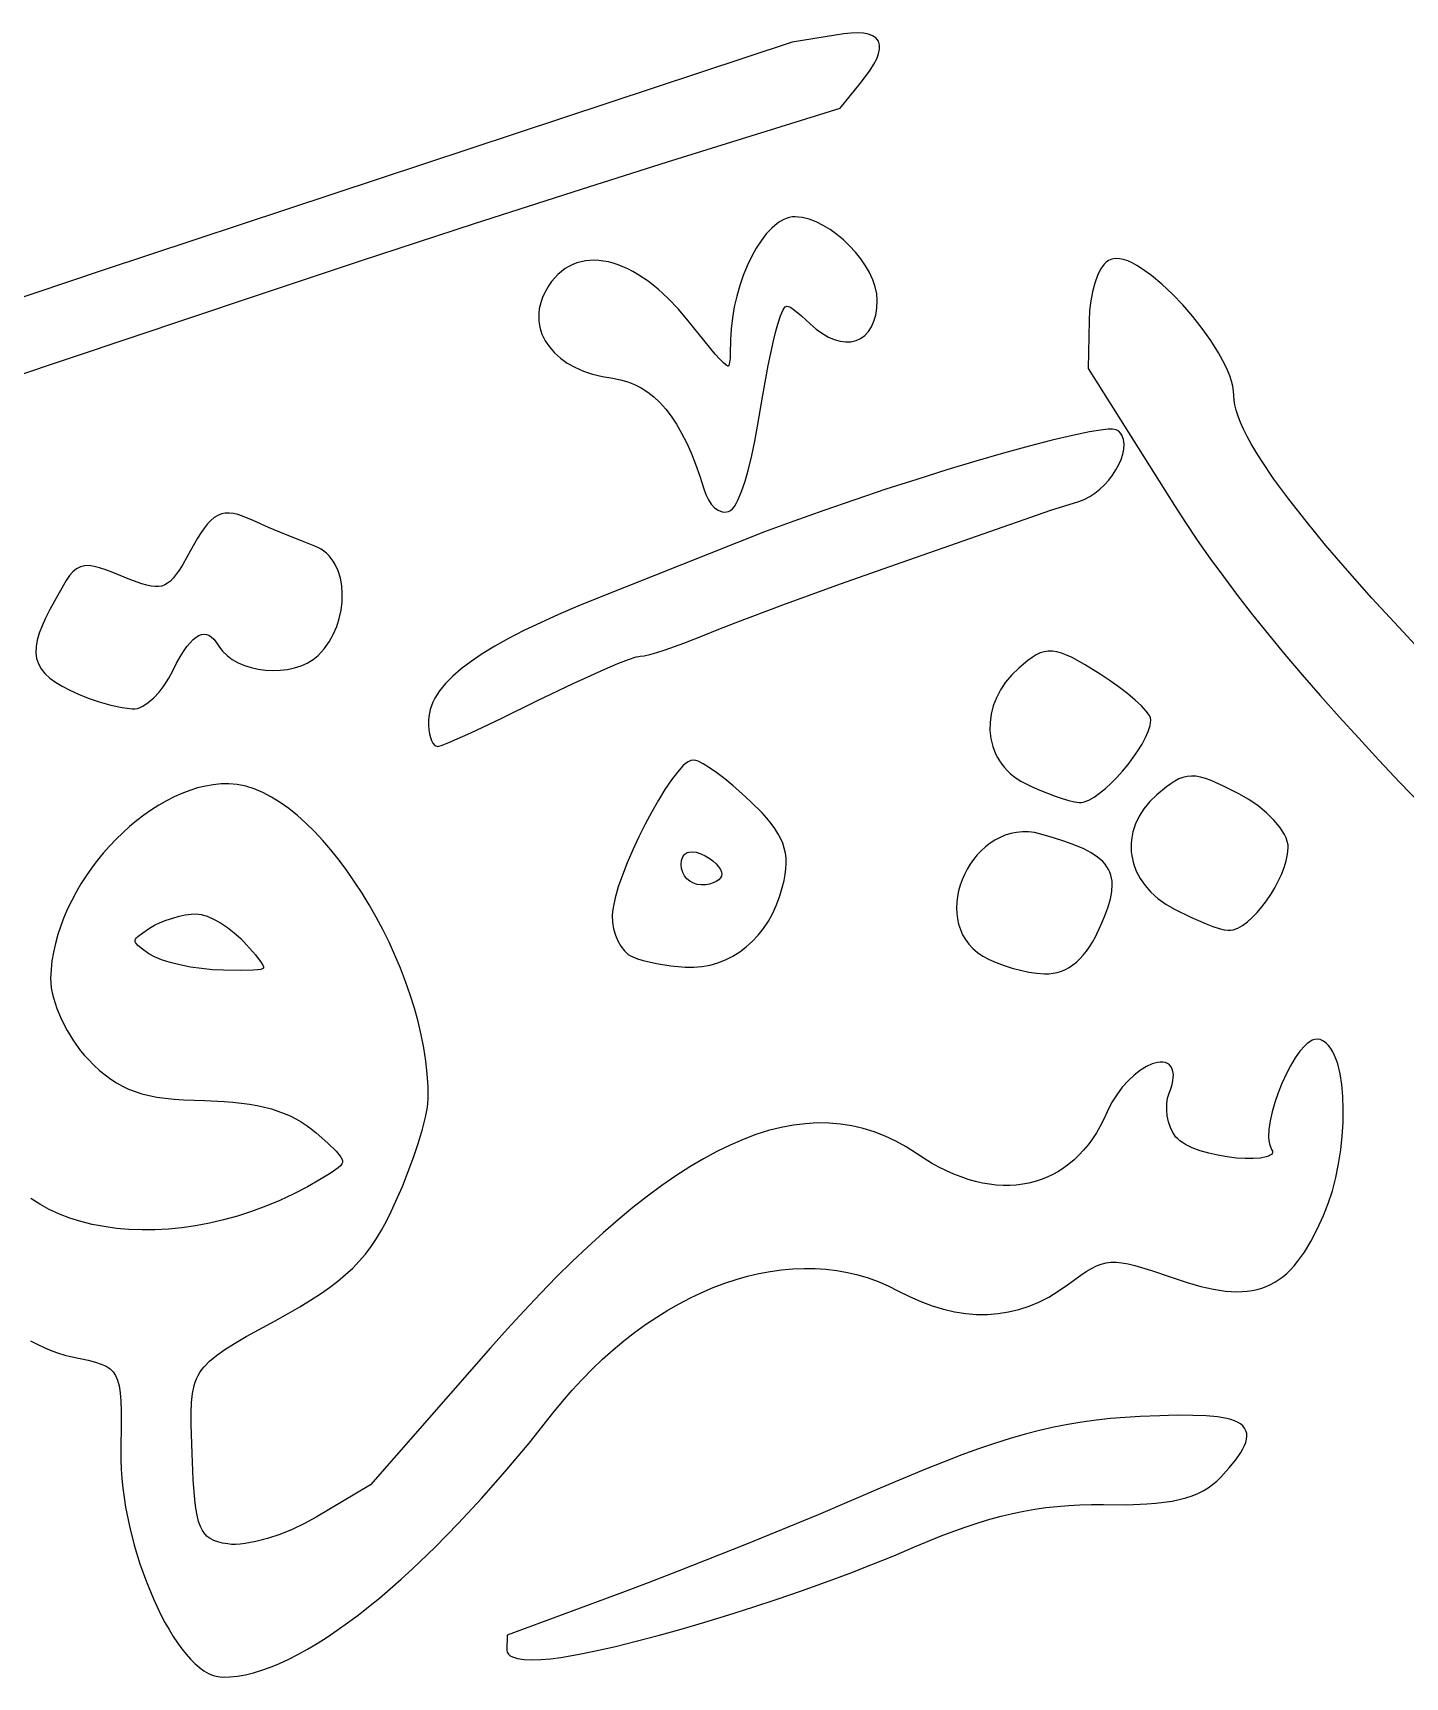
# Model space of a CAD drawing. Extents: x -592 to 638, y 287 to 852.
# Drawn here: x 203.5 to 250.2, y 497.4 to 553.4 of the extents above; entities that cross this region are included whole.
import ezdxf

# ---------------------------------------------------------------- set-up
doc = ezdxf.new("R2010")
doc.units = 0
doc.layers.add('COUCHE_1', color=18, linetype='CONTINUOUS')

msp = doc.modelspace()

# ---------------------------------------------------------------- linework, layer by layer
at = {"layer": 'COUCHE_1'}
for points in [[(202.763, 541.622), (211.02, 544.393), (214.688, 545.612), (218.572, 546.885), (222.208, 548.059), (225.133, 548.984), (231.019, 550.815), (231.698, 551.654), (231.881, 551.89), (232.036, 552.108), (232.161, 552.308), (232.256, 552.491), (232.321, 552.659), (232.356, 552.815), (232.356, 552.959), (232.317, 553.086), (232.278, 553.147), (232.23, 553.201), (232.118, 553.278), (231.975, 553.331), (231.806, 553.362), (231.61, 553.373), (231.386, 553.365), (231.133, 553.341), (230.85, 553.299), (229.381, 553.052), (205.935, 545.299), (202.472, 544.134)], [(251.009, 532.093), (250.018, 533.15), (249.108, 534.144), (248.28, 535.077), (247.532, 535.948), (246.866, 536.757), (246.28, 537.506), (245.774, 538.193), (245.348, 538.821), (245.165, 539.111), (245.003, 539.386), (244.859, 539.646), (244.736, 539.891), (244.633, 540.12), (244.55, 540.334), (244.486, 540.532), (244.441, 540.714), (244.416, 540.879), (244.409, 541.035), (244.402, 541.186), (244.375, 541.353), (244.33, 541.528), (244.27, 541.709), (244.194, 541.897), (244.105, 542.092), (243.889, 542.491), (243.629, 542.903), (243.334, 543.316), (243.011, 543.723), (242.67, 544.115), (242.317, 544.484), (241.962, 544.819), (241.61, 545.114), (241.272, 545.357), (241.108, 545.459), (240.951, 545.544), (240.799, 545.612), (240.653, 545.661), (240.514, 545.691), (240.38, 545.698), (240.254, 545.679), (240.141, 545.631), (240.065, 545.576), (239.998, 545.507), (239.935, 545.425), (239.875, 545.331), (239.769, 545.113), (239.677, 544.856), (239.6, 544.568), (239.54, 544.256), (239.5, 543.927), (239.483, 543.592), (239.456, 541.951), (242.384, 537.294), (242.76, 536.711), (243.163, 536.113), (243.593, 535.501), (244.051, 534.873), (244.535, 534.232), (245.046, 533.577), (245.584, 532.908), (246.147, 532.226), (246.736, 531.531), (247.351, 530.824), (247.991, 530.104), (248.656, 529.372), (249.345, 528.628), (250.059, 527.873), (250.798, 527.107)], [(203.464, 508.869), (203.712, 508.746), (203.953, 508.636), (204.188, 508.539), (204.413, 508.457), (204.628, 508.391), (204.828, 508.343), (205.432, 508.213), (205.671, 508.151), (205.872, 508.084), (206.037, 508.009), (206.17, 507.922), (206.275, 507.82), (206.359, 507.695), (206.426, 507.539), (206.476, 507.345), (206.512, 507.108), (206.534, 506.823), (206.545, 506.487), (206.548, 506.095), (206.535, 505.125), (206.536, 504.818), (206.548, 504.504), (206.571, 504.186), (206.604, 503.864), (206.647, 503.54), (206.7, 503.214), (206.831, 502.563), (206.995, 501.917), (207.188, 501.284), (207.406, 500.673), (207.646, 500.091), (207.904, 499.547), (208.04, 499.29), (208.178, 499.047), (208.32, 498.816), (208.464, 498.599), (208.61, 498.398), (208.758, 498.212), (208.908, 498.044), (209.06, 497.893), (209.212, 497.762), (209.366, 497.65), (209.521, 497.56), (209.678, 497.492), (209.835, 497.449), (209.99, 497.433), (210.245, 497.439), (210.506, 497.466), (210.776, 497.513), (211.055, 497.58), (211.341, 497.667), (211.636, 497.773), (211.939, 497.897), (212.249, 498.04), (212.566, 498.202), (212.89, 498.381), (213.222, 498.579), (213.559, 498.794), (213.903, 499.026), (214.253, 499.275), (214.609, 499.541), (214.97, 499.824), (215.336, 500.123), (215.707, 500.439), (216.082, 500.77), (216.462, 501.117), (217.233, 501.856), (218.018, 502.655), (218.813, 503.512), (219.618, 504.425), (220.428, 505.392), (221.242, 506.41), (221.565, 506.81), (221.895, 507.194), (222.233, 507.562), (222.579, 507.914), (222.931, 508.25), (223.289, 508.569), (223.652, 508.873), (224.021, 509.159), (224.394, 509.429), (224.77, 509.682), (225.151, 509.918), (225.534, 510.136), (225.919, 510.336), (226.307, 510.519), (226.695, 510.684), (227.084, 510.831), (227.474, 510.96), (227.863, 511.07), (228.251, 511.162), (228.637, 511.234), (229.022, 511.288), (229.404, 511.323), (229.783, 511.338), (230.159, 511.334), (230.531, 511.311), (230.898, 511.267), (231.259, 511.204), (231.616, 511.12), (231.966, 511.016), (232.31, 510.892), (232.646, 510.747), (232.978, 510.58), (233.368, 510.381), (233.758, 510.209), (234.145, 510.066), (234.528, 509.951), (234.908, 509.863), (235.284, 509.805), (235.655, 509.774), (236.022, 509.773), (236.385, 509.799), (236.742, 509.855), (237.093, 509.939), (237.439, 510.051), (237.778, 510.192), (238.111, 510.361), (238.436, 510.558), (238.753, 510.782), (239.197, 511.108), (239.389, 511.236), (239.567, 511.34), (239.735, 511.423), (239.898, 511.484), (240.06, 511.525), (240.226, 511.547), (240.403, 511.55), (240.595, 511.533), (240.808, 511.497), (241.043, 511.441), (241.606, 511.272), (242.314, 511.027), (242.815, 510.858), (243.284, 510.724), (243.72, 510.626), (244.126, 510.566), (244.321, 510.549), (244.508, 510.543), (244.689, 510.547), (244.864, 510.56), (245.033, 510.585), (245.197, 510.619), (245.356, 510.665), (245.51, 510.721), (245.659, 510.789), (245.803, 510.867), (245.942, 510.956), (246.077, 511.056), (246.208, 511.168), (246.334, 511.29), (246.458, 511.423), (246.578, 511.569), (246.809, 511.89), (247.032, 512.258), (247.249, 512.673), (247.463, 513.135), (247.623, 513.543), (247.761, 513.978), (247.877, 514.431), (247.972, 514.897), (248.044, 515.368), (248.094, 515.84), (248.123, 516.304), (248.13, 516.754), (248.115, 517.185), (248.079, 517.589), (248.021, 517.961), (247.941, 518.293), (247.891, 518.444), (247.836, 518.583), (247.775, 518.709), (247.707, 518.822), (247.632, 518.921), (247.548, 519.005), (247.455, 519.072), (247.351, 519.12), (247.261, 519.137), (247.168, 519.128), (247.078, 519.098), (246.991, 519.051), (246.907, 518.989), (246.822, 518.912), (246.658, 518.727), (246.495, 518.498), (246.337, 518.234), (246.185, 517.943), (246.043, 517.632), (245.914, 517.311), (245.802, 516.985), (245.711, 516.665), (245.643, 516.356), (245.602, 516.067), (245.593, 515.805), (245.602, 515.684), (245.621, 515.572), (245.652, 515.47), (245.692, 515.386), (245.719, 515.328), (245.726, 515.292), (245.723, 515.266), (245.711, 515.243), (245.687, 515.216), (245.644, 515.187), (245.584, 515.158), (245.508, 515.133), (245.31, 515.094), (245.069, 515.075), (244.794, 515.075), (244.495, 515.094), (244.183, 515.131), (243.867, 515.186), (243.557, 515.257), (243.263, 515.343), (242.994, 515.444), (242.759, 515.557), (242.66, 515.617), (242.572, 515.679), (242.499, 515.742), (242.44, 515.806), (242.337, 515.959), (242.252, 516.135), (242.187, 516.328), (242.144, 516.531), (242.124, 516.737), (242.127, 516.938), (242.155, 517.128), (242.209, 517.305), (242.263, 517.45), (242.305, 517.589), (242.333, 517.715), (242.348, 517.831), (242.35, 517.937), (242.338, 518.033), (242.313, 518.12), (242.272, 518.196), (242.217, 518.26), (242.149, 518.307), (242.073, 518.339), (241.992, 518.355), (241.906, 518.357), (241.814, 518.347), (241.63, 518.296), (241.433, 518.205), (241.228, 518.078), (241.02, 517.917), (240.813, 517.723), (240.613, 517.499), (240.423, 517.246), (240.251, 516.966), (240.102, 516.664), (239.986, 516.412), (239.863, 516.176), (239.732, 515.953), (239.594, 515.743), (239.449, 515.546), (239.296, 515.362), (239.137, 515.191), (238.971, 515.033), (238.799, 514.888), (238.621, 514.756), (238.437, 514.637), (238.248, 514.531), (238.053, 514.439), (237.853, 514.359), (237.648, 514.293), (237.438, 514.239), (237.224, 514.199), (237.005, 514.173), (236.783, 514.159), (236.556, 514.16), (236.325, 514.173), (236.091, 514.201), (235.854, 514.242), (235.613, 514.296), (235.37, 514.365), (235.125, 514.448), (234.877, 514.545), (234.626, 514.656), (234.375, 514.781), (234.121, 514.921), (233.867, 515.074), (233.609, 515.244), (233.26, 515.469), (232.902, 515.667), (232.539, 515.838), (232.17, 515.982), (231.796, 516.098), (231.415, 516.187), (231.028, 516.248), (230.635, 516.28), (230.236, 516.285), (229.831, 516.262), (229.42, 516.211), (229.003, 516.132), (228.579, 516.025), (228.149, 515.889), (227.712, 515.726), (227.269, 515.535), (226.819, 515.316), (226.361, 515.069), (225.897, 514.794), (225.425, 514.491), (224.945, 514.159), (224.457, 513.8), (223.962, 513.412), (223.459, 512.995), (222.947, 512.551), (222.427, 512.077), (221.898, 511.576), (221.361, 511.046), (220.814, 510.487), (220.259, 509.899), (219.694, 509.282), (219.121, 508.637), (215.03, 503.973), (213.18, 502.871), (212.785, 502.654), (212.371, 502.459), (211.949, 502.29), (211.532, 502.151), (211.133, 502.045), (210.764, 501.976), (210.597, 501.956), (210.443, 501.947), (210.304, 501.949), (210.181, 501.962), (209.999, 501.995), (209.839, 502.035), (209.7, 502.084), (209.581, 502.144), (209.479, 502.218), (209.391, 502.308), (209.313, 502.421), (209.245, 502.561), (209.185, 502.732), (209.135, 502.937), (209.092, 503.179), (209.056, 503.461), (209.001, 504.155), (208.961, 505.04), (208.931, 506.026), (208.931, 506.429), (208.945, 506.779), (208.978, 507.085), (209.034, 507.353), (209.071, 507.472), (209.115, 507.586), (209.166, 507.694), (209.225, 507.797), (209.293, 507.897), (209.37, 507.993), (209.557, 508.186), (209.789, 508.378), (210.072, 508.576), (210.41, 508.786), (210.807, 509.016), (211.794, 509.557), (212.228, 509.798), (212.628, 510.029), (212.995, 510.252), (213.333, 510.471), (213.642, 510.688), (213.926, 510.905), (214.188, 511.125), (214.428, 511.35), (214.651, 511.583), (214.858, 511.826), (215.051, 512.081), (215.233, 512.35), (215.407, 512.636), (215.574, 512.942), (215.738, 513.269), (215.9, 513.62), (216.117, 514.124), (216.32, 514.636), (216.504, 515.141), (216.666, 515.626), (216.801, 516.077), (216.904, 516.48), (216.971, 516.823), (216.998, 517.092), (216.993, 517.52), (216.966, 517.953), (216.917, 518.393), (216.848, 518.838), (216.759, 519.288), (216.651, 519.74), (216.526, 520.194), (216.384, 520.648), (216.225, 521.1), (216.052, 521.549), (215.865, 521.994), (215.664, 522.434), (215.451, 522.866), (215.227, 523.29), (214.992, 523.703), (214.747, 524.106), (214.494, 524.495), (214.232, 524.871), (213.964, 525.23), (213.689, 525.573), (213.41, 525.897), (213.125, 526.202), (212.837, 526.484), (212.547, 526.745), (212.254, 526.981), (211.96, 527.191), (211.666, 527.375), (211.372, 527.529), (211.078, 527.654), (210.787, 527.746), (210.498, 527.805), (210.213, 527.828), (209.948, 527.822), (209.682, 527.795), (209.415, 527.748), (209.148, 527.683), (208.881, 527.6), (208.615, 527.499), (208.351, 527.382), (208.09, 527.249), (207.831, 527.101), (207.576, 526.938), (207.325, 526.762), (207.078, 526.574), (206.838, 526.373), (206.603, 526.161), (206.375, 525.938), (206.154, 525.706), (205.941, 525.464), (205.737, 525.213), (205.542, 524.955), (205.357, 524.69), (205.182, 524.418), (205.019, 524.141), (204.867, 523.858), (204.728, 523.572), (204.603, 523.281), (204.491, 522.988), (204.393, 522.693), (204.311, 522.396), (204.245, 522.098), (204.196, 521.8), (204.164, 521.503), (204.15, 521.206), (204.154, 521.051), (204.172, 520.888), (204.203, 520.717), (204.245, 520.54), (204.362, 520.177), (204.519, 519.804), (204.709, 519.433), (204.928, 519.075), (205.17, 518.741), (205.3, 518.585), (205.434, 518.44), (205.625, 518.25), (205.813, 518.076), (206.002, 517.919), (206.193, 517.777), (206.389, 517.65), (206.591, 517.538), (206.802, 517.439), (207.023, 517.353), (207.256, 517.28), (207.503, 517.218), (207.766, 517.167), (208.047, 517.126), (208.349, 517.094), (208.673, 517.071), (209.395, 517.045), (210.052, 517.02), (210.354, 516.996), (210.643, 516.965), (210.917, 516.926), (211.177, 516.879), (211.424, 516.825), (211.659, 516.762), (211.882, 516.691), (212.094, 516.612), (212.296, 516.524), (212.489, 516.427), (212.673, 516.321), (212.849, 516.206), (213.017, 516.082), (213.18, 515.947), (213.577, 515.595), (213.861, 515.323), (213.957, 515.215), (214.025, 515.123), (214.064, 515.048), (214.078, 514.99), (214.075, 514.943), (214.054, 514.892), (214.009, 514.832), (213.936, 514.763), (213.699, 514.594), (213.357, 514.384), (212.89, 514.116), (212.419, 513.871), (211.944, 513.649), (211.467, 513.45), (210.988, 513.273), (210.509, 513.119), (210.032, 512.987), (209.556, 512.876), (209.084, 512.788), (208.617, 512.721), (208.155, 512.675), (207.7, 512.65), (207.253, 512.647), (206.815, 512.664), (206.388, 512.701), (205.972, 512.759), (205.568, 512.837), (205.179, 512.935), (204.804, 513.052), (204.446, 513.188), (204.105, 513.344), (203.782, 513.519), (203.479, 513.712)]]:
    msp.add_lwpolyline(points, dxfattribs=at)
for points in [[(231.712, 545.686), (231.531, 545.911), (231.334, 546.126), (231.123, 546.327), (230.901, 546.513), (230.67, 546.679), (230.434, 546.823), (230.195, 546.942), (229.956, 547.033), (229.72, 547.092), (229.601, 547.108), (229.484, 547.115), (229.381, 547.11), (229.277, 547.09), (229.175, 547.058), (229.073, 547.014), (228.974, 546.958), (228.874, 546.891), (228.684, 546.731), (228.5, 546.533), (228.323, 546.303), (228.155, 546.044), (227.996, 545.758), (227.85, 545.45), (227.716, 545.122), (227.597, 544.778), (227.495, 544.421), (227.411, 544.055), (227.347, 543.682), (227.305, 543.307), (227.287, 542.934), (227.276, 542.469), (227.266, 542.294), (227.25, 542.158), (227.228, 542.069), (227.208, 542.031), (227.203, 542.032), (227.138, 542.068), (227.043, 542.148), (226.918, 542.273), (226.766, 542.442), (226.372, 542.917), (225.845, 543.575), (225.508, 543.974), (225.166, 544.332), (224.821, 544.649), (224.476, 544.922), (224.133, 545.152), (223.962, 545.252), (223.792, 545.34), (223.623, 545.417), (223.456, 545.482), (223.29, 545.536), (223.126, 545.579), (222.965, 545.611), (222.805, 545.63), (222.648, 545.638), (222.494, 545.634), (222.344, 545.617), (222.197, 545.589), (222.054, 545.548), (221.915, 545.495), (221.781, 545.429), (221.652, 545.351), (221.529, 545.26), (221.412, 545.157), (221.301, 545.042), (221.196, 544.915), (221.099, 544.776), (221.008, 544.625), (220.941, 544.496), (220.885, 544.367), (220.839, 544.238), (220.803, 544.11), (220.777, 543.982), (220.761, 543.854), (220.755, 543.728), (220.759, 543.603), (220.772, 543.48), (220.795, 543.358), (220.827, 543.239), (220.868, 543.121), (220.976, 542.898), (221.118, 542.686), (221.292, 542.488), (221.496, 542.306), (221.729, 542.141), (221.991, 541.995), (222.278, 541.868), (222.591, 541.762), (222.927, 541.679), (223.282, 541.62), (223.541, 541.574), (223.785, 541.506), (224.021, 541.413), (224.248, 541.295), (224.467, 541.153), (224.678, 540.986), (224.882, 540.793), (225.077, 540.575), (225.265, 540.33), (225.446, 540.058), (225.618, 539.76), (225.784, 539.435), (225.942, 539.083), (226.092, 538.704), (226.235, 538.297), (226.372, 537.86), (226.441, 537.665), (226.528, 537.489), (226.628, 537.339), (226.741, 537.218), (226.865, 537.129), (226.996, 537.079), (227.071, 537.069), (227.142, 537.074), (227.213, 537.092), (227.282, 537.126), (227.35, 537.182), (227.414, 537.261), (227.475, 537.359), (227.535, 537.477), (227.656, 537.765), (227.777, 538.12), (227.896, 538.532), (228.008, 538.989), (228.111, 539.481), (228.201, 539.994), (228.379, 541.046), (228.569, 542.051), (228.749, 542.895), (228.827, 543.219), (228.894, 543.46), (228.989, 543.749), (229.076, 543.95), (229.113, 544.011), (229.147, 544.048), (229.175, 544.066), (229.201, 544.072), (229.24, 544.067), (229.296, 544.047), (229.371, 544.005), (229.461, 543.942), (229.693, 543.75), (229.994, 543.474), (230.202, 543.294), (230.41, 543.144), (230.615, 543.026), (230.815, 542.938), (231.011, 542.882), (231.2, 542.857), (231.381, 542.865), (231.553, 542.905), (231.71, 542.977), (231.852, 543.081), (231.975, 543.214), (232.078, 543.375), (232.161, 543.561), (232.222, 543.773), (232.261, 544.009), (232.277, 544.271), (232.261, 544.5), (232.209, 544.737), (232.125, 544.976), (232.012, 545.216), (231.873, 545.453)], [(217.022, 529.666), (217.043, 529.527), (217.072, 529.403), (217.109, 529.295), (217.157, 529.205), (217.226, 529.131), (217.325, 529.096), (217.471, 529.136), (217.702, 529.228), (218.443, 529.559), (219.476, 530.048), (220.694, 530.646), (221.929, 531.242), (223.008, 531.729), (223.452, 531.915), (223.813, 532.054), (224.075, 532.141), (224.158, 532.161), (224.214, 532.168), (224.347, 532.181), (224.54, 532.224), (224.779, 532.29), (225.057, 532.378), (225.695, 532.606), (226.387, 532.885), (226.827, 533.065), (227.437, 533.303), (229.058, 533.911), (231.028, 534.627), (233.125, 535.37), (238.185, 537.137), (239.131, 537.427), (239.32, 537.499), (239.505, 537.596), (239.683, 537.714), (239.851, 537.848), (240.008, 537.998), (240.153, 538.159), (240.283, 538.328), (240.398, 538.504), (240.495, 538.683), (240.574, 538.862), (240.631, 539.04), (240.665, 539.214), (240.672, 539.382), (240.651, 539.541), (240.596, 539.684), (240.553, 539.754), (240.493, 539.825), (240.404, 539.87), (240.283, 539.886), (240.136, 539.885), (239.956, 539.87), (239.5, 539.799), (238.919, 539.68), (238.228, 539.516), (237.44, 539.312), (236.571, 539.072), (235.635, 538.802), (234.646, 538.503), (233.62, 538.183), (232.57, 537.844), (231.513, 537.491), (230.463, 537.128), (229.434, 536.761), (228.441, 536.392), (227.5, 536.027), (222.793, 534.155), (222.086, 533.867), (221.427, 533.584), (220.815, 533.307), (220.251, 533.035), (219.734, 532.767), (219.263, 532.503), (218.838, 532.244), (218.458, 531.987), (218.123, 531.733), (217.832, 531.482), (217.586, 531.232), (217.383, 530.983), (217.297, 530.858), (217.223, 530.733), (217.159, 530.608), (217.107, 530.483), (217.065, 530.357), (217.035, 530.231), (217.016, 530.106), (217.008, 529.981), (217.011, 529.818)], [(204.54, 531.142), (204.802, 531.008), (205.098, 530.874), (205.432, 530.739), (205.797, 530.613), (206.198, 530.503), (206.588, 530.419), (206.923, 530.372), (207.012, 530.374), (207.103, 530.392), (207.195, 530.423), (207.289, 530.468), (207.472, 530.588), (207.658, 530.749), (207.839, 530.945), (208.013, 531.17), (208.174, 531.42), (208.316, 531.688), (208.436, 531.93), (208.553, 532.143), (208.669, 532.33), (208.782, 532.491), (208.892, 532.626), (208.998, 532.735), (209.1, 532.817), (209.196, 532.874), (209.285, 532.906), (209.369, 532.917), (209.449, 532.909), (209.53, 532.879), (209.613, 532.827), (209.699, 532.749), (209.786, 532.644), (209.877, 532.507), (209.998, 532.34), (210.152, 532.187), (210.331, 532.055), (210.531, 531.943), (210.747, 531.851), (210.976, 531.778), (211.216, 531.725), (211.462, 531.693), (211.711, 531.68), (211.96, 531.688), (212.205, 531.716), (212.443, 531.767), (212.67, 531.839), (212.883, 531.934), (213.078, 532.052), (213.251, 532.195), (213.451, 532.414), (213.623, 532.654), (213.767, 532.909), (213.883, 533.177), (213.972, 533.453), (214.033, 533.733), (214.067, 534.014), (214.074, 534.291), (214.054, 534.562), (214.007, 534.821), (213.932, 535.066), (213.83, 535.29), (213.768, 535.396), (213.698, 535.494), (213.622, 535.586), (213.538, 535.669), (213.447, 535.745), (213.349, 535.812), (213.244, 535.869), (213.135, 535.915), (212.684, 536.087), (212.139, 536.308), (211.568, 536.55), (211.037, 536.786), (210.683, 536.933), (210.522, 536.985), (210.372, 537.019), (210.229, 537.035), (210.092, 537.031), (209.961, 537.005), (209.835, 536.955), (209.716, 536.883), (209.602, 536.788), (209.491, 536.672), (209.381, 536.534), (209.269, 536.372), (209.152, 536.186), (208.901, 535.741), (208.647, 535.288), (208.534, 535.106), (208.426, 534.952), (208.323, 534.825), (208.224, 534.723), (208.127, 534.646), (208.03, 534.59), (207.93, 534.554), (207.822, 534.536), (207.703, 534.534), (207.569, 534.55), (207.418, 534.583), (207.25, 534.632), (206.85, 534.779), (206.265, 535.013), (206.026, 535.103), (205.816, 535.173), (205.63, 535.222), (205.461, 535.247), (205.306, 535.244), (205.162, 535.208), (205.029, 535.139), (204.909, 535.039), (204.795, 534.908), (204.682, 534.746), (204.436, 534.325), (204.128, 533.754), (203.98, 533.465), (203.857, 533.197), (203.762, 532.947), (203.694, 532.713), (203.655, 532.494), (203.648, 532.286), (203.674, 532.09), (203.734, 531.906), (203.829, 531.734), (203.957, 531.573), (204.119, 531.422), (204.313, 531.28)], [(239.33, 531.881), (238.905, 532.118), (238.72, 532.206), (238.549, 532.272), (238.39, 532.318), (238.239, 532.341), (238.094, 532.342), (237.953, 532.32), (237.816, 532.276), (237.68, 532.211), (237.544, 532.127), (237.402, 532.024), (237.091, 531.764), (236.85, 531.53), (236.642, 531.281), (236.468, 531.019), (236.328, 530.749), (236.222, 530.473), (236.15, 530.193), (236.112, 529.913), (236.108, 529.635), (236.139, 529.362), (236.203, 529.097), (236.301, 528.844), (236.364, 528.721), (236.434, 528.602), (236.513, 528.488), (236.6, 528.379), (236.695, 528.275), (236.799, 528.176), (236.911, 528.083), (237.031, 527.996), (237.159, 527.915), (237.294, 527.841), (237.548, 527.719), (237.81, 527.604), (238.326, 527.403), (238.569, 527.322), (238.79, 527.258), (238.984, 527.213), (239.148, 527.19), (239.226, 527.192), (239.31, 527.207), (239.476, 527.269), (239.655, 527.369), (239.842, 527.501), (240.036, 527.661), (240.233, 527.843), (240.43, 528.044), (240.624, 528.26), (240.81, 528.486), (240.985, 528.717), (241.145, 528.949), (241.286, 529.178), (241.404, 529.399), (241.496, 529.61), (241.556, 529.808), (241.58, 529.992), (241.568, 530.067), (241.534, 530.145), (241.428, 530.3), (241.266, 530.477), (241.056, 530.674), (240.804, 530.885), (240.516, 531.107), (240.198, 531.332), (239.857, 531.556)], [(223.355, 523.947), (223.285, 523.622), (223.265, 523.474), (223.257, 523.34), (223.268, 523.115), (223.305, 522.893), (223.366, 522.68), (223.449, 522.482), (223.55, 522.303), (223.67, 522.147), (223.804, 522.023), (223.881, 521.972), (223.958, 521.933), (224.121, 521.873), (224.314, 521.816), (224.764, 521.713), (225.257, 521.634), (225.504, 521.606), (225.741, 521.588), (226.029, 521.585), (226.312, 521.61), (226.587, 521.66), (226.854, 521.736), (227.111, 521.836), (227.358, 521.96), (227.594, 522.107), (227.817, 522.276), (228.028, 522.466), (228.224, 522.677), (228.405, 522.907), (228.57, 523.157), (228.719, 523.424), (228.85, 523.709), (228.963, 524.01), (229.056, 524.326), (229.106, 524.538), (229.144, 524.738), (229.168, 524.929), (229.177, 525.114), (229.172, 525.292), (229.151, 525.466), (229.113, 525.636), (229.059, 525.804), (228.987, 525.97), (228.897, 526.137), (228.789, 526.304), (228.663, 526.475), (228.519, 526.651), (228.354, 526.833), (227.967, 527.223), (227.668, 527.5), (227.372, 527.76), (227.085, 527.995), (226.816, 528.201), (226.571, 528.373), (226.357, 528.505), (226.18, 528.592), (226.1, 528.618), (226.024, 528.63), (225.933, 528.614), (225.843, 528.573), (225.755, 528.512), (225.663, 528.432), (225.474, 528.225), (225.269, 527.957), (225.052, 527.636), (224.828, 527.273), (224.602, 526.875), (224.378, 526.454), (224.161, 526.017), (223.956, 525.576), (223.768, 525.139), (223.602, 524.715), (223.463, 524.315)], [(242.388, 523.557), (242.94, 523.286), (243.464, 523.061), (243.698, 522.973), (243.905, 522.905), (244.078, 522.86), (244.215, 522.84), (244.297, 522.844), (244.38, 522.859), (244.54, 522.917), (244.705, 523.009), (244.87, 523.13), (245.036, 523.277), (245.2, 523.447), (245.36, 523.635), (245.515, 523.839), (245.662, 524.055), (245.798, 524.28), (245.921, 524.511), (246.03, 524.744), (246.12, 524.976), (246.191, 525.205), (246.238, 525.428), (246.26, 525.641), (246.254, 525.752), (246.228, 525.867), (246.186, 525.985), (246.129, 526.104), (246.057, 526.225), (245.972, 526.348), (245.767, 526.592), (245.518, 526.836), (245.232, 527.07), (244.915, 527.288), (244.576, 527.483), (244.055, 527.746), (243.633, 527.935), (243.448, 528.002), (243.278, 528.05), (243.118, 528.08), (242.966, 528.089), (242.819, 528.077), (242.677, 528.045), (242.538, 527.992), (242.4, 527.92), (242.259, 527.829), (242.113, 527.72), (241.789, 527.449), (241.552, 527.219), (241.351, 526.975), (241.188, 526.722), (241.064, 526.462), (241.014, 526.327), (240.975, 526.193), (240.945, 526.058), (240.924, 525.923), (240.913, 525.787), (240.91, 525.652), (240.918, 525.516), (240.934, 525.38), (240.994, 525.116), (241.089, 524.857), (241.221, 524.606), (241.387, 524.366), (241.587, 524.139), (241.822, 523.927), (242.089, 523.733)], [(235.278, 522.524), (235.395, 522.367), (235.532, 522.221), (235.689, 522.087), (235.867, 521.966), (236.082, 521.849), (236.326, 521.741), (236.592, 521.641), (236.871, 521.553), (237.155, 521.479), (237.437, 521.421), (237.708, 521.381), (237.961, 521.362), (238.112, 521.364), (238.259, 521.379), (238.402, 521.408), (238.541, 521.451), (238.676, 521.507), (238.806, 521.577), (238.932, 521.661), (239.054, 521.758), (239.171, 521.868), (239.284, 521.992), (239.394, 522.129), (239.499, 522.279), (239.601, 522.442), (239.7, 522.62), (239.888, 523.013), (240.022, 523.338), (240.129, 523.635), (240.207, 523.909), (240.254, 524.162), (240.269, 524.394), (240.263, 524.507), (240.248, 524.614), (240.224, 524.718), (240.189, 524.817), (240.144, 524.913), (240.089, 525.004), (240.025, 525.091), (239.949, 525.176), (239.773, 525.329), (239.556, 525.473), (239.299, 525.607), (239.001, 525.736), (238.659, 525.863), (238.272, 525.989), (237.836, 526.117), (237.626, 526.165), (237.418, 526.19), (237.213, 526.192), (237.013, 526.173), (236.819, 526.134), (236.632, 526.076), (236.452, 526.001), (236.28, 525.909), (236.116, 525.803), (235.961, 525.683), (235.815, 525.55), (235.679, 525.406), (235.553, 525.253), (235.438, 525.09), (235.335, 524.92), (235.243, 524.744), (235.164, 524.562), (235.097, 524.375), (235.044, 524.186), (235.006, 523.994), (234.981, 523.802), (234.973, 523.609), (234.98, 523.418), (235.003, 523.229), (235.045, 523.044), (235.104, 522.864), (235.181, 522.69)], [(226.558, 525.292), (226.683, 525.201), (226.791, 525.103), (226.878, 525.004), (226.941, 524.908), (226.977, 524.821), (226.988, 524.748), (226.976, 524.685), (226.942, 524.622), (226.883, 524.56), (226.8, 524.502), (226.695, 524.453), (226.573, 524.416), (226.436, 524.393), (226.29, 524.386), (226.149, 524.403), (226.019, 524.444), (225.902, 524.509), (225.801, 524.594), (225.718, 524.696), (225.656, 524.812), (225.617, 524.939), (225.605, 525.076), (225.62, 525.22), (225.658, 525.335), (225.681, 525.377), (225.71, 525.414), (225.742, 525.445), (225.779, 525.47), (225.82, 525.489), (225.863, 525.502), (225.978, 525.513), (226.113, 525.494), (226.271, 525.443), (226.419, 525.375)], [(211.313, 521.75), (211.368, 521.659), (211.393, 521.595), (211.395, 521.565), (211.391, 521.555), (211.366, 521.536), (211.298, 521.512), (211.187, 521.492), (211.036, 521.479), (210.613, 521.472), (210.033, 521.481), (209.659, 521.5), (209.28, 521.537), (208.906, 521.592), (208.547, 521.663), (208.215, 521.745), (207.922, 521.837), (207.679, 521.936), (207.494, 522.038), (207.273, 522.195), (207.117, 522.326), (207.069, 522.378), (207.039, 522.422), (207.024, 522.456), (207.021, 522.482), (207.025, 522.508), (207.041, 522.542), (207.073, 522.585), (207.122, 522.635), (207.282, 522.76), (207.51, 522.911), (207.683, 523.01), (207.876, 523.102), (208.085, 523.185), (208.302, 523.258), (208.52, 523.318), (208.732, 523.363), (208.929, 523.39), (209.105, 523.399), (209.185, 523.394), (209.272, 523.379), (209.474, 523.318), (209.694, 523.222), (209.927, 523.094), (210.164, 522.938), (210.396, 522.759), (210.616, 522.563), (210.818, 522.351), (211.115, 522.006)], [(220.039, 498.069), (220.262, 498.036), (220.525, 498.022), (220.824, 498.028), (221.153, 498.054), (221.504, 498.1), (222.071, 498.199), (222.694, 498.325), (223.364, 498.477), (224.077, 498.653), (224.826, 498.85), (225.603, 499.067), (226.404, 499.301), (227.22, 499.551), (228.046, 499.814), (228.875, 500.089), (229.701, 500.373), (230.516, 500.664), (231.315, 500.961), (232.09, 501.261), (232.836, 501.562), (233.544, 501.861), (234.454, 502.238), (234.884, 502.402), (235.302, 502.551), (235.708, 502.685), (236.105, 502.805), (236.495, 502.911), (236.879, 503.003), (237.259, 503.081), (237.638, 503.148), (238.016, 503.201), (238.396, 503.243), (238.78, 503.274), (239.17, 503.293), (239.567, 503.301), (239.975, 503.3), (240.766, 503.299), (241.451, 503.325), (241.759, 503.35), (242.043, 503.383), (242.307, 503.424), (242.552, 503.474), (242.779, 503.533), (242.988, 503.601), (243.183, 503.68), (243.363, 503.77), (243.53, 503.87), (243.685, 503.981), (243.829, 504.103), (243.963, 504.235), (244.243, 504.546), (244.472, 504.826), (244.649, 505.079), (244.718, 505.198), (244.774, 505.311), (244.816, 505.419), (244.842, 505.524), (244.853, 505.626), (244.846, 505.724), (244.82, 505.817), (244.775, 505.903), (244.711, 505.979), (244.632, 506.045), (244.538, 506.102), (244.43, 506.152), (244.308, 506.194), (244.169, 506.23), (243.85, 506.285), (243.463, 506.321), (243.009, 506.338), (242.485, 506.34), (241.889, 506.326), (241.217, 506.299), (240.706, 506.269), (240.209, 506.228), (239.722, 506.176), (239.241, 506.11), (238.763, 506.031), (238.283, 505.936), (237.798, 505.825), (237.303, 505.697), (236.795, 505.551), (236.27, 505.385), (235.724, 505.199), (235.152, 504.991), (234.552, 504.761), (233.918, 504.507), (232.535, 503.924), (230.263, 502.959), (227.822, 501.956), (225.505, 501.033), (224.485, 500.639), (223.606, 500.309), (219.678, 498.865), (219.67, 498.353), (219.683, 498.281), (219.728, 498.213), (219.79, 498.162), (219.865, 498.122)]]:
    msp.add_lwpolyline(points, close=True, dxfattribs=at)

doc.saveas('drawing.dxf')
